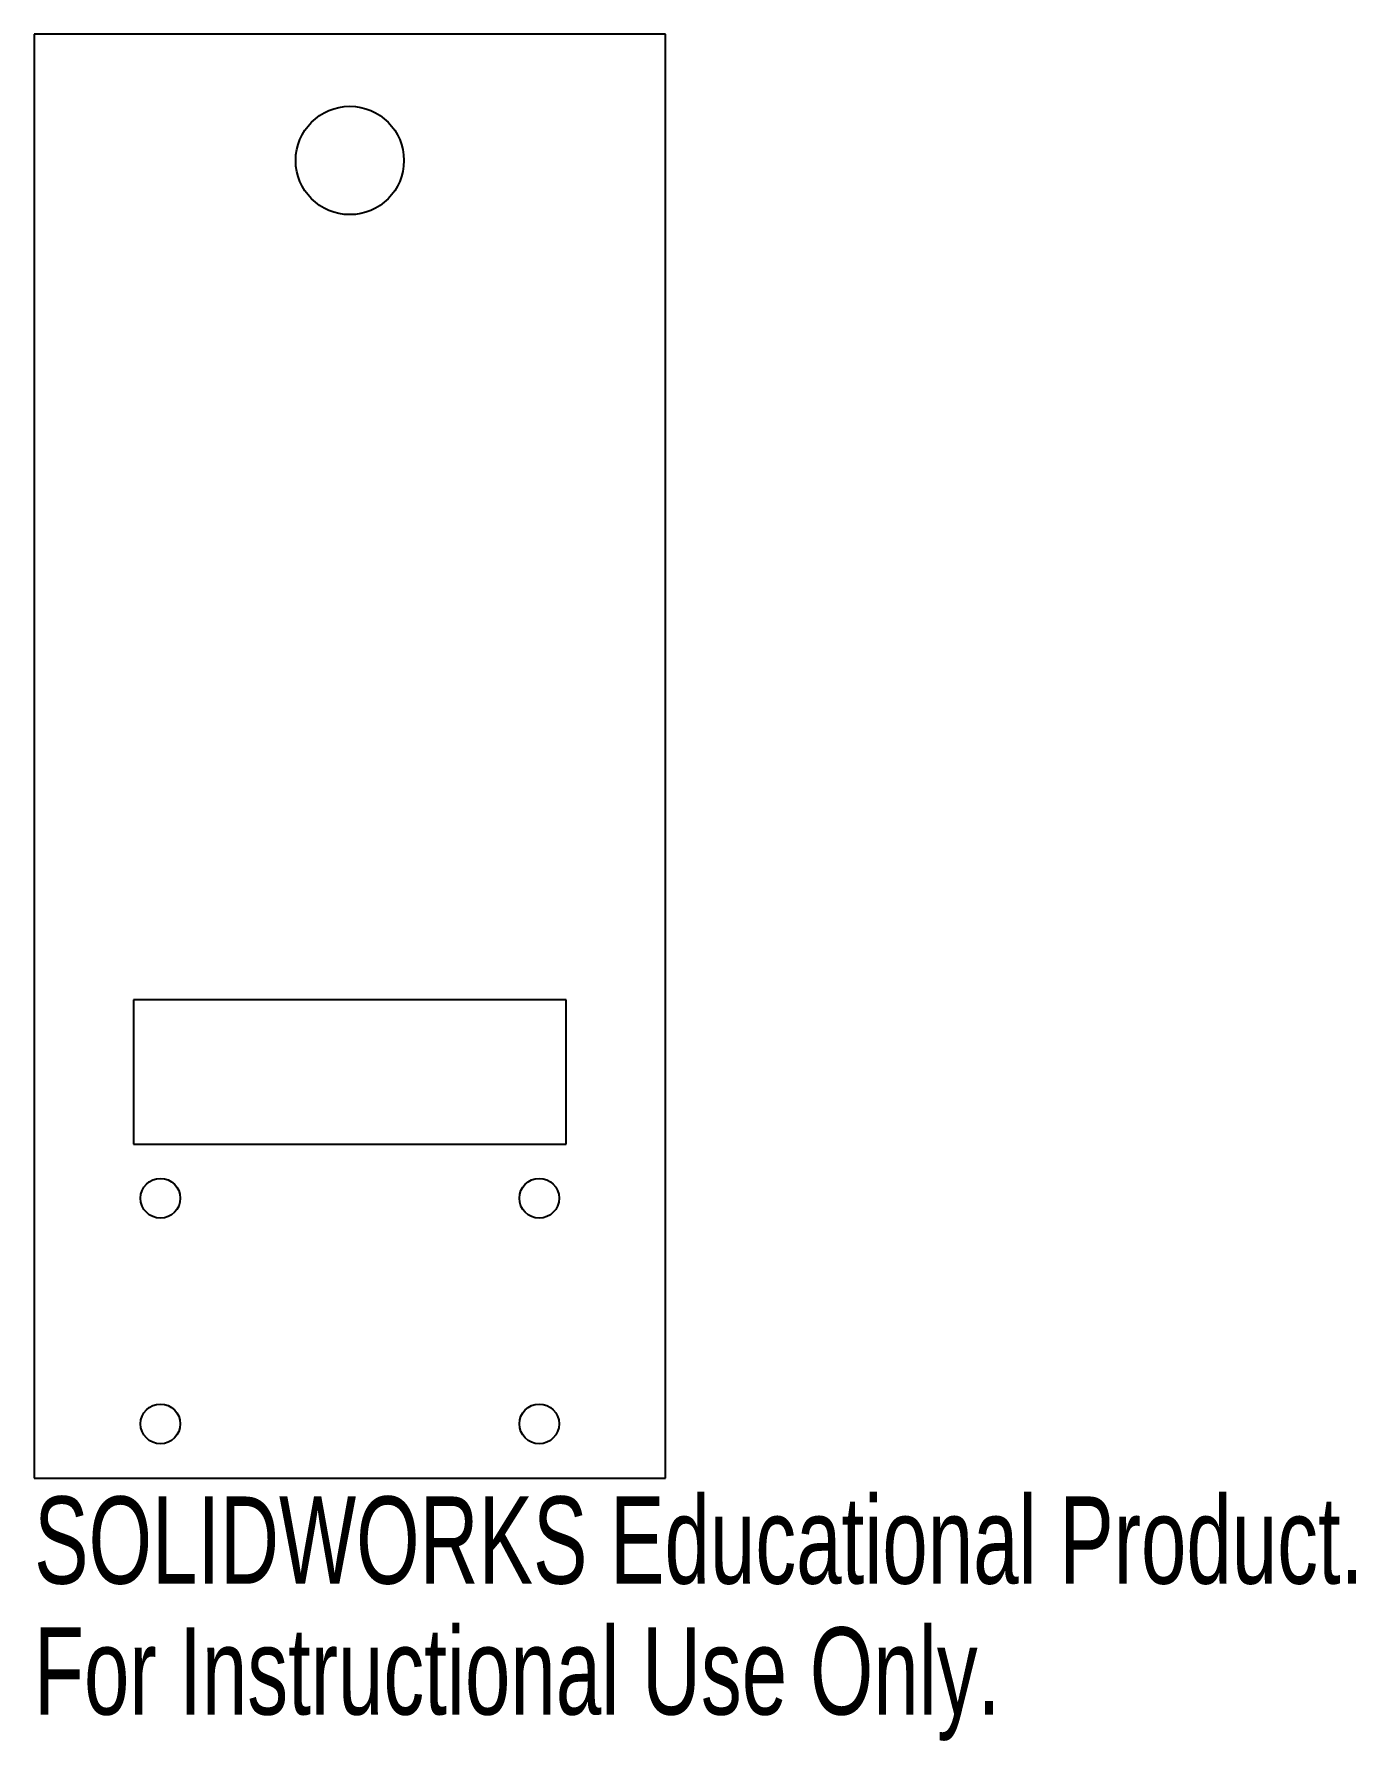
# Model space of a CAD drawing. Header units: millimetres. Extents: x 0 to 73.3, y -14.6 to 80.
import ezdxf

# ---------------------------------------------------------------- set-up
doc = ezdxf.new("R2010")
doc.units = ezdxf.units.MM
doc.styles.add('SLDTEXTSTYLE0', font='TXT', dxfattribs={"width": 0.7})

msp = doc.modelspace()

# ---------------------------------------------------------------- linework, layer by layer
at = {"color": 7, "linetype": 'Continuous', "lineweight": 25}
for p, q in [((35, 80), (0, 80)), ((0, 80), (0, 0)), ((35, 0), (35, 80)), ((5.5, 26.5), (5.5, 18.5)), ((29.5, 26.5), (5.5, 26.5)), ((29.5, 18.5), (29.5, 26.5)), ((5.5, 18.5), (29.5, 18.5)), ((0, 0), (35, 0))]:
    msp.add_line(p, q, dxfattribs=at)
for centre, radius in [((17.5, 73), 3), ((7, 15.5), 1.1), ((28, 15.5), 1.1), ((7, 3), 1.1), ((28, 3), 1.1)]:
    msp.add_circle(centre, radius, dxfattribs=at)

# ---------------------------------------------------------------- texts
at = {"color": 7, "linetype": 'Continuous', "char_height": 4.83362, "attachment_point": 1, "style": 'SLDTEXTSTYLE0'}
for s, insert in [('SOLIDWORKS Educational Product.', (0, -1.02)), ('For Instructional Use Only.', (0, -8.27))]:
    msp.add_mtext(s, dxfattribs=dict(at, insert=insert))

doc.saveas('drawing.dxf')
